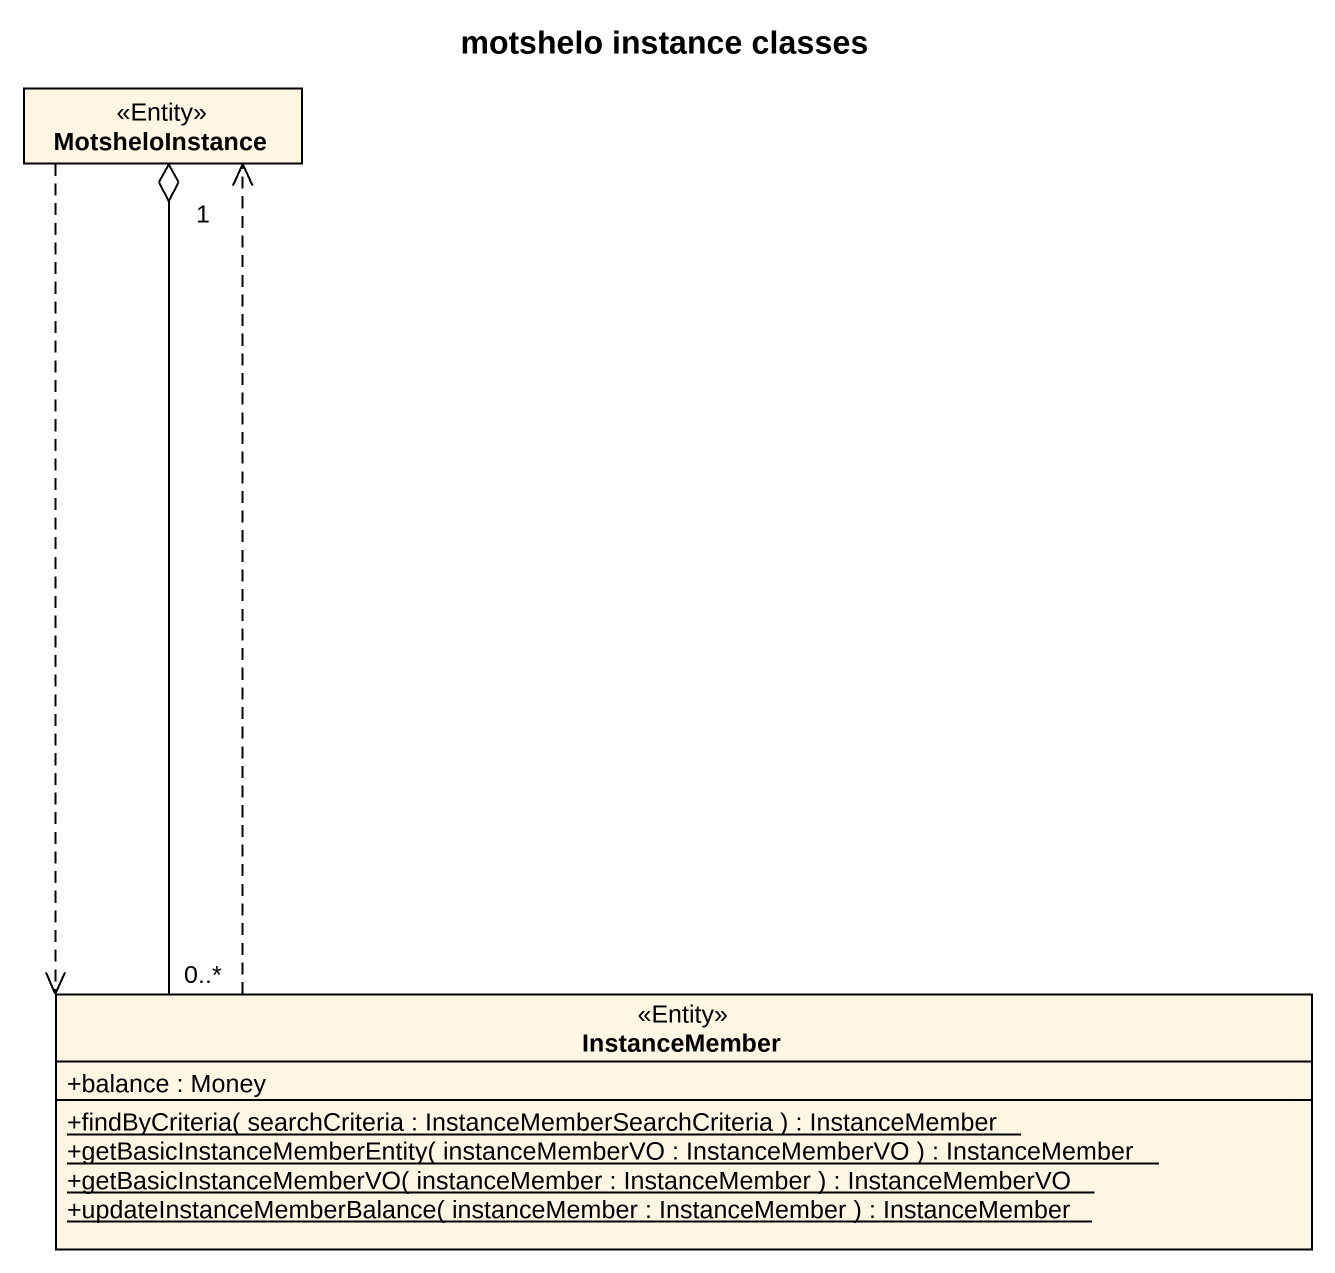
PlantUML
@startuml
title motshelo instance classes
hide circle
hide empty members
skinparam classAttributeIconSize 0
class MotsheloInstance <<Entity>>
class InstanceMember <<Entity>> {
  +balance : Money
  {static} +findByCriteria( searchCriteria : InstanceMemberSearchCriteria ) : InstanceMember
  {static} +getBasicInstanceMemberEntity( instanceMemberVO : InstanceMemberVO ) : InstanceMember
  {static} +getBasicInstanceMemberVO( instanceMember : InstanceMember ) : InstanceMemberVO
  {static} +updateInstanceMemberBalance( instanceMember : InstanceMember ) : InstanceMember
}
MotsheloInstance "1" o-- "0..*" InstanceMember
MotsheloInstance ..> InstanceMember
InstanceMember .up.> MotsheloInstance
@enduml
